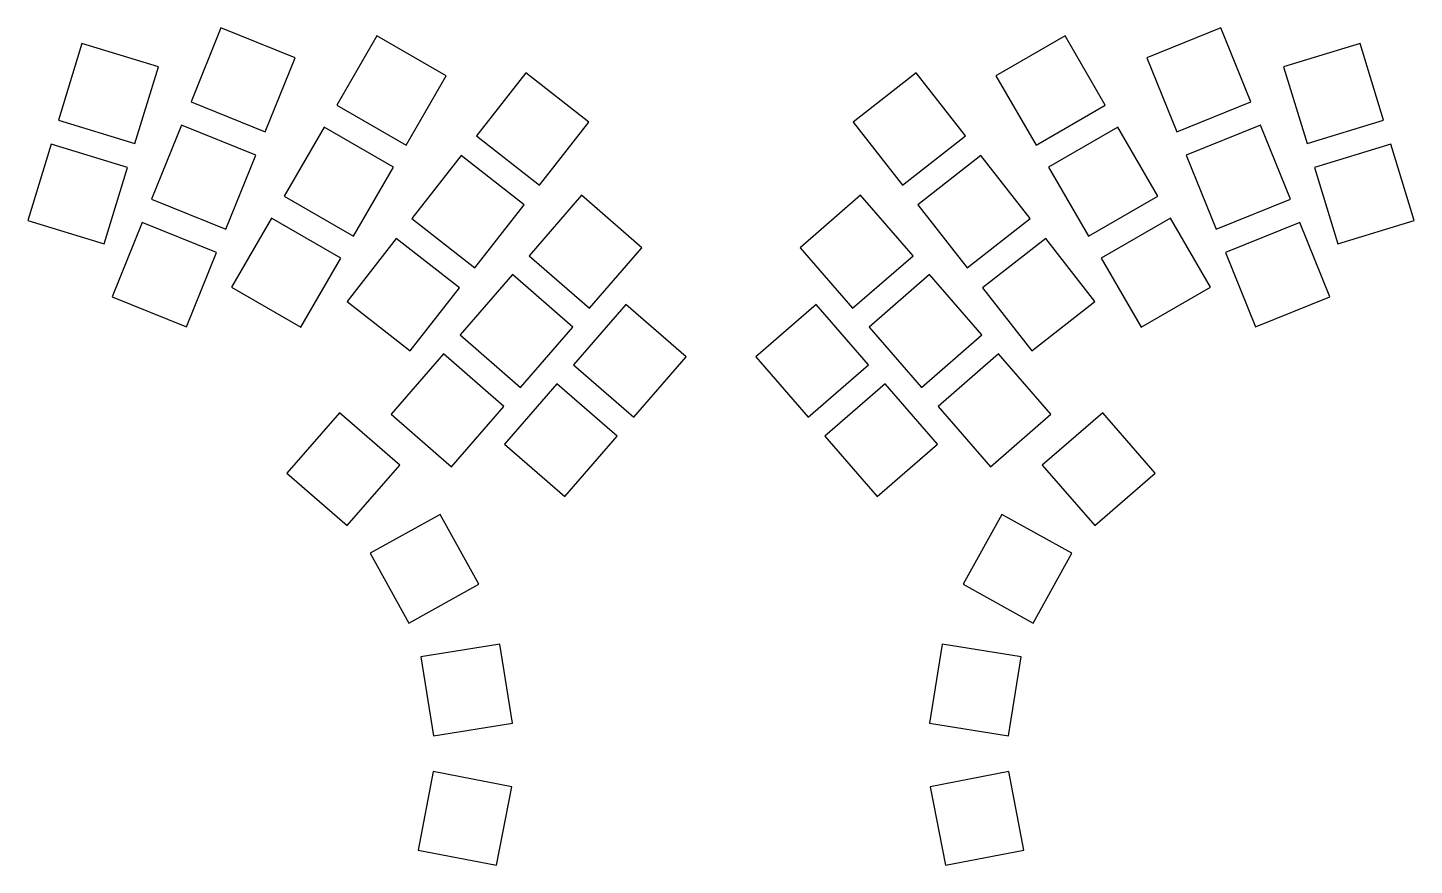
# Model space of a CAD drawing. Header units: millimetres. Extents: x 63 to 333, y -236 to -73.
import ezdxf

# ---------------------------------------------------------------- set-up
doc = ezdxf.new("R2010")
doc.units = ezdxf.units.MM

msp = doc.modelspace()

# ---------------------------------------------------------------- linework, layer by layer
for p, q in [((100.33, -72.83), (94.49, -87.3)), ((114.8, -78.68), (100.33, -72.83)), ((295.32, -72.83), (280.86, -78.68)), ((301.17, -87.3), (295.32, -72.83)), ((130.7, -74.45), (122.9, -87.96)), ((144.21, -82.25), (130.7, -74.45)), ((264.96, -74.45), (251.45, -82.25)), ((272.76, -87.96), (264.96, -74.45)), ((73.2, -75.92), (68.64, -90.84)), ((88.12, -80.48), (73.2, -75.92)), ((322.45, -75.92), (307.54, -80.48)), ((327.02, -90.84), (322.45, -75.92)), ((83.56, -95.4), (88.12, -80.48)), ((108.95, -93.14), (114.8, -78.68)), ((280.86, -78.68), (286.7, -93.14)), ((307.54, -80.48), (312.1, -95.4)), ((136.41, -95.76), (144.21, -82.25)), ((159.76, -81.63), (150.16, -93.93)), ((172.05, -91.24), (159.76, -81.63)), ((235.9, -81.63), (223.6, -91.24)), ((245.5, -93.93), (235.9, -81.63)), ((251.45, -82.25), (259.25, -95.76)), ((94.49, -87.3), (108.95, -93.14)), ((122.9, -87.96), (136.41, -95.76)), ((259.25, -95.76), (272.76, -87.96)), ((286.7, -93.14), (301.17, -87.3)), ((68.64, -90.84), (83.56, -95.4)), ((92.65, -91.84), (86.81, -106.31)), ((107.12, -97.69), (92.65, -91.84)), ((162.45, -103.53), (172.05, -91.24)), ((223.6, -91.24), (233.21, -103.53)), ((303, -91.84), (288.54, -97.69)), ((308.85, -106.31), (303, -91.84)), ((312.1, -95.4), (327.02, -90.84)), ((120.45, -92.21), (112.65, -105.72)), ((133.96, -100.01), (120.45, -92.21)), ((150.16, -93.93), (162.45, -103.53)), ((233.21, -103.53), (245.5, -93.93)), ((275.21, -92.21), (261.7, -100.01)), ((283.01, -105.72), (275.21, -92.21)), ((67.21, -95.52), (62.65, -110.44)), ((82.13, -100.08), (67.21, -95.52)), ((328.45, -95.52), (313.53, -100.08)), ((333.01, -110.44), (328.45, -95.52)), ((101.27, -112.15), (107.12, -97.69)), ((126.16, -113.52), (133.96, -100.01)), ((147.14, -97.79), (137.53, -110.08)), ((159.43, -107.39), (147.14, -97.79)), ((248.52, -97.79), (236.22, -107.39)), ((258.12, -110.08), (248.52, -97.79)), ((261.7, -100.01), (269.5, -113.52)), ((288.54, -97.69), (294.38, -112.15)), ((77.57, -115), (82.13, -100.08)), ((313.53, -100.08), (318.09, -115)), ((86.81, -106.31), (101.27, -112.15)), ((112.65, -105.72), (126.16, -113.52)), ((149.83, -119.69), (159.43, -107.39)), ((170.62, -105.53), (160.39, -117.31)), ((182.4, -115.77), (170.62, -105.53)), ((225.03, -105.53), (213.26, -115.77)), ((235.27, -117.31), (225.03, -105.53)), ((236.22, -107.39), (245.83, -119.69)), ((269.5, -113.52), (283.01, -105.72)), ((294.38, -112.15), (308.85, -106.31)), ((62.65, -110.44), (77.57, -115)), ((110.2, -109.96), (102.4, -123.47)), ((123.71, -117.76), (110.2, -109.96)), ((137.53, -110.08), (149.83, -119.69)), ((245.83, -119.69), (258.12, -110.08)), ((285.46, -109.96), (271.95, -117.76)), ((293.26, -123.47), (285.46, -109.96)), ((318.09, -115), (333.01, -110.44)), ((84.97, -110.85), (79.13, -125.31)), ((99.44, -116.69), (84.97, -110.85)), ((310.68, -110.85), (296.22, -116.69)), ((316.53, -125.31), (310.68, -110.85)), ((134.52, -113.94), (124.91, -126.24)), ((146.81, -123.55), (134.52, -113.94)), ((172.16, -127.54), (182.4, -115.77)), ((213.26, -115.77), (223.49, -127.54)), ((261.14, -113.94), (248.84, -123.55)), ((270.74, -126.24), (261.14, -113.94)), ((93.6, -131.16), (99.44, -116.69)), ((115.91, -131.27), (123.71, -117.76)), ((160.39, -117.31), (172.16, -127.54)), ((223.49, -127.54), (235.27, -117.31)), ((271.95, -117.76), (279.75, -131.27)), ((296.22, -116.69), (302.06, -131.16)), ((157.17, -121), (146.94, -132.78)), ((168.95, -131.24), (157.17, -121)), ((238.48, -121), (226.71, -131.24)), ((248.72, -132.78), (238.48, -121)), ((102.4, -123.47), (115.91, -131.27)), ((137.21, -135.84), (146.81, -123.55)), ((248.84, -123.55), (258.45, -135.84)), ((279.75, -131.27), (293.26, -123.47)), ((79.13, -125.31), (93.6, -131.16)), ((124.91, -126.24), (137.21, -135.84)), ((179.27, -126.83), (169.04, -138.6)), ((191.05, -137.07), (179.27, -126.83)), ((216.38, -126.83), (204.61, -137.07)), ((226.62, -138.6), (216.38, -126.83)), ((258.45, -135.84), (270.74, -126.24)), ((302.06, -131.16), (316.53, -125.31)), ((158.71, -143.01), (168.95, -131.24)), ((226.71, -131.24), (236.94, -143.01)), ((146.94, -132.78), (158.71, -143.01)), ((236.94, -143.01), (248.72, -132.78)), ((143.73, -136.48), (133.49, -148.25)), ((155.5, -146.71), (143.73, -136.48)), ((180.81, -148.84), (191.05, -137.07)), ((204.61, -137.07), (214.84, -148.84)), ((251.93, -136.48), (240.16, -146.71)), ((262.17, -148.25), (251.93, -136.48)), ((169.04, -138.6), (180.81, -148.84)), ((214.84, -148.84), (226.62, -138.6)), ((165.82, -142.3), (155.59, -154.08)), ((177.6, -152.54), (165.82, -142.3)), ((229.83, -142.3), (218.06, -152.54)), ((240.07, -154.08), (229.83, -142.3)), ((123.41, -147.96), (113.17, -159.74)), ((135.18, -158.2), (123.41, -147.96)), ((133.49, -148.25), (145.26, -158.48)), ((145.26, -158.48), (155.5, -146.71)), ((240.16, -146.71), (250.39, -158.48)), ((250.39, -158.48), (262.17, -148.25)), ((272.25, -147.96), (260.48, -158.2)), ((282.49, -159.74), (272.25, -147.96)), ((155.59, -154.08), (167.36, -164.31)), ((167.36, -164.31), (177.6, -152.54)), ((218.06, -152.54), (228.29, -164.31)), ((228.29, -164.31), (240.07, -154.08)), ((124.94, -169.97), (135.18, -158.2)), ((260.48, -158.2), (270.71, -169.97)), ((113.17, -159.74), (124.94, -169.97)), ((270.71, -169.97), (282.49, -159.74)), ((143.05, -167.78), (129.4, -175.34)), ((150.61, -181.42), (143.05, -167.78)), ((252.61, -167.78), (245.05, -181.42)), ((266.25, -175.34), (252.61, -167.78)), ((129.4, -175.34), (136.97, -188.98)), ((258.69, -188.98), (266.25, -175.34)), ((136.97, -188.98), (150.61, -181.42)), ((245.05, -181.42), (258.69, -188.98)), ((154.73, -193.11), (139.32, -195.55)), ((157.17, -208.52), (154.73, -193.11)), ((240.93, -193.11), (238.49, -208.52)), ((256.34, -195.55), (240.93, -193.11)), ((139.32, -195.55), (141.76, -210.96)), ((253.89, -210.96), (256.34, -195.55)), ((141.76, -210.96), (157.17, -208.52)), ((238.49, -208.52), (253.89, -210.96)), ((141.73, -217.94), (138.75, -233.25)), ((157.04, -220.92), (141.73, -217.94)), ((253.93, -217.94), (238.62, -220.92)), ((256.91, -233.25), (253.93, -217.94)), ((154.06, -236.23), (157.04, -220.92)), ((238.62, -220.92), (241.59, -236.23)), ((138.75, -233.25), (154.06, -236.23)), ((241.59, -236.23), (256.91, -233.25))]:
    msp.add_line(p, q)

doc.saveas('drawing.dxf')
